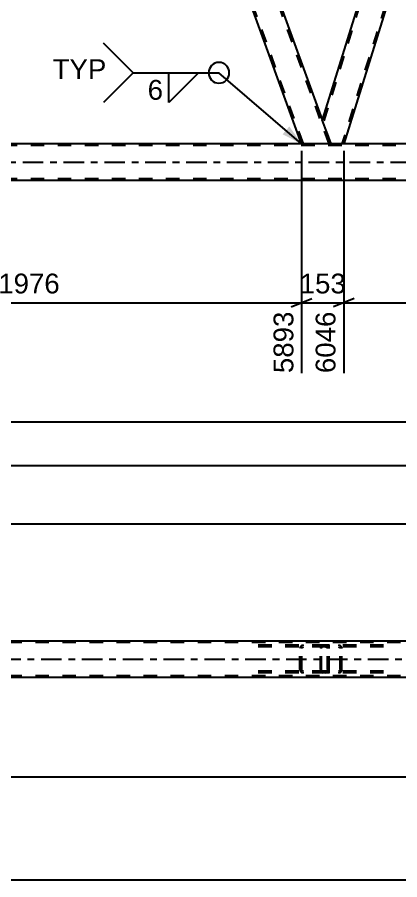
# Model space of a CAD drawing. Header units: millimetres. Extents: x 0 to 841, y 0 to 594.
# Drawn here: x 288.7 to 344.1, y 206.5 to 331.4 of the extents above; entities that cross this region are included whole.
import ezdxf

# ---------------------------------------------------------------- set-up
doc = ezdxf.new("R2010")
doc.units = ezdxf.units.MM
doc.linetypes.add('DXK_LINE_DOT2', pattern=[3.9198, 1.9599, -1.9599])
doc.linetypes.add('DXK_LINE_DOT3', pattern=[5.9187, 2.979, -0.9799, 0.9799, -0.9799])
doc.styles.add('Arial', font='ARIAL.TTF', dxfattribs={"height": 0.2})

# ---------------------------------------------------------------- blocks, each defined once
blk = doc.blocks.new('Part-318892572-5115 - 4655')
at = {"color": 2, "linetype": 'Continuous'}
for p, q in [((369.58, 434.28), (332.88, 316.53)), ((370.9, 434.28), (369.58, 434.28)), ((370.9, 434.28), (372.44, 430.03)), ((372.44, 430.03), (335.98, 313.06)), ((334.14, 313.06), (332.88, 316.53))]:
    blk.add_line(p, q, dxfattribs=at)
at = {"color": 7, "linetype": 'DXK_LINE_DOT2'}
for p, q in [((369.83, 434.28), (333.01, 316.16)), ((372.31, 430.4), (335.73, 313.06)), ((335.98, 313.06), (334.14, 313.06))]:
    blk.add_line(p, q, dxfattribs=at)
blk = doc.blocks.new('Part-318892572-4796 - 4655')
at = {"color": 2, "linetype": 'Continuous'}
for p, q in [((290.02, 434.28), (285.76, 434.28)), ((290.02, 434.28), (332.88, 316.53)), ((329.88, 313.06), (287.31, 430.03))]:
    blk.add_line(p, q, dxfattribs=at)
at = {"color": 7, "linetype": 'DXK_LINE_DOT2'}
for p, q in [((285.76, 434.28), (287.31, 430.03)), ((330.14, 313.06), (286.02, 434.28)), ((286.02, 434.28), (286.04, 434.28)), ((333.88, 313.06), (289.76, 434.28)), ((334.14, 313.06), (332.88, 316.53)), ((334.14, 313.06), (329.88, 313.06))]:
    blk.add_line(p, q, dxfattribs=at)
blk = doc.blocks.new('Part-318892572-5034 - 4655')
at = {"color": 7, "linetype": 'DXK_LINE_DOT2'}
for p, q in [((778.64, 312.82), (94.15, 312.82)), ((778.64, 308.02), (94.15, 308.02))]:
    blk.add_line(p, q, dxfattribs=at)
at = {"color": 2, "linetype": 'Continuous'}
for p, q in [((495.69, 313.06), (255.68, 313.06)), ((495.69, 307.78), (255.68, 307.78))]:
    blk.add_line(p, q, dxfattribs=at)
at = {"color": 7, "linetype": 'DXK_LINE_DOT3'}
blk.add_line((94.15, 310.42), (778.64, 310.42), dxfattribs=at)
blk = doc.blocks.new('Part-318892572-4152 - 4091')
at = {"color": 2, "linetype": 'Continuous'}
for p, q in [((108.64, 241.09), (767.56, 241.09)), ((500.04, 235.81), (250.83, 235.81))]:
    blk.add_line(p, q, dxfattribs=at)
at = {"color": 7, "linetype": 'DXK_LINE_DOT2'}
for p, q in [((767.56, 240.85), (108.64, 240.85)), ((767.56, 236.05), (108.64, 236.05))]:
    blk.add_line(p, q, dxfattribs=at)
at = {"color": 7, "linetype": 'DXK_LINE_DOT3'}
blk.add_line((108.64, 238.45), (767.56, 238.45), dxfattribs=at)
blk = doc.blocks.new('Part-318892572-4277 - 4091')
at = {"color": 7, "linetype": 'DXK_LINE_DOT2'}
for p, q in [((333.38, 240.45), (322.52, 240.45)), ((333.38, 240.21), (322.52, 240.21)), ((329.67, 240.16), (329.63, 239.97)), ((329.63, 236.93), (329.63, 239.97)), ((329.89, 239.97), (329.91, 240.06)), ((329.89, 236.93), (329.89, 239.97)), ((329.91, 240.06), (329.96, 240.14)), ((330.14, 240.45), (329.95, 240.42)), ((329.96, 240.14), (330.04, 240.19)), ((330.04, 240.19), (330.14, 240.21)), ((333.57, 240.42), (333.38, 240.45)), ((333.38, 240.21), (333.47, 240.19)), ((333.47, 240.19), (333.56, 240.14)), ((333.56, 240.14), (333.61, 240.06)), ((333.61, 240.06), (333.63, 239.97)), ((333.63, 236.93), (333.63, 239.97)), ((333.89, 239.97), (333.85, 240.16)), ((333.89, 236.93), (333.89, 239.97)), ((333.38, 236.69), (322.52, 236.69)), ((333.38, 236.45), (322.52, 236.45)), ((329.63, 236.93), (329.67, 236.75)), ((329.91, 236.84), (329.89, 236.93)), ((329.96, 236.76), (329.91, 236.84)), ((329.95, 236.49), (330.14, 236.45)), ((330.04, 236.71), (329.96, 236.76)), ((330.14, 236.69), (330.04, 236.71)), ((333.47, 236.71), (333.38, 236.69)), ((333.38, 236.45), (333.57, 236.49)), ((333.56, 236.76), (333.47, 236.71)), ((333.61, 236.84), (333.56, 236.76)), ((333.63, 236.93), (333.61, 236.84)), ((333.85, 236.75), (333.89, 236.93))]:
    blk.add_line(p, q, dxfattribs=at)
for centre, start, end in [((330.12, 239.95), 110.7583, 155.68), ((333.4, 239.95), 24.32, 69.2417), ((330.12, 236.95), 204.32, 249.2417), ((333.4, 236.95), 290.7583, 335.68)]:
    blk.add_arc(centre, 0.496, start, end, dxfattribs=at)
blk = doc.blocks.new('Part-318892572-4311 - 4091')
at = {"color": 7, "linetype": 'DXK_LINE_DOT2'}
for p, q in [((332.64, 240.16), (332.62, 239.97)), ((332.62, 236.93), (332.62, 239.97)), ((332.7, 240.31), (332.64, 240.16)), ((332.79, 240.42), (332.7, 240.31)), ((332.76, 239.97), (332.77, 240.06)), ((332.76, 236.93), (332.76, 239.97)), ((332.77, 240.06), (332.8, 240.14)), ((332.9, 240.45), (332.79, 240.42)), ((332.8, 240.14), (332.84, 240.19)), ((332.84, 240.19), (332.9, 240.21)), ((341.75, 240.45), (332.9, 240.45)), ((341.75, 240.21), (332.9, 240.21)), ((333.89, 240.21), (333.89, 240.45)), ((335.42, 240.42), (335.23, 240.45)), ((335.23, 240.21), (335.33, 240.19)), ((335.33, 240.19), (335.41, 240.14)), ((335.41, 240.14), (335.46, 240.06)), ((335.46, 240.06), (335.48, 239.97)), ((335.48, 236.93), (335.48, 239.97)), ((335.73, 239.97), (335.69, 240.16)), ((335.73, 236.93), (335.73, 239.97)), ((332.62, 236.93), (332.64, 236.75)), ((332.64, 236.75), (332.7, 236.59)), ((332.7, 236.59), (332.79, 236.49)), ((332.77, 236.84), (332.76, 236.93)), ((332.8, 236.76), (332.77, 236.84)), ((332.79, 236.49), (332.9, 236.45)), ((332.84, 236.71), (332.8, 236.76)), ((332.9, 236.69), (332.84, 236.71)), ((341.75, 236.69), (332.9, 236.69)), ((341.75, 236.45), (332.9, 236.45)), ((333.89, 236.45), (333.89, 236.69)), ((335.33, 236.71), (335.23, 236.69)), ((335.23, 236.45), (335.42, 236.49)), ((335.41, 236.76), (335.33, 236.71)), ((335.46, 236.84), (335.41, 236.76)), ((335.48, 236.93), (335.46, 236.84)), ((335.69, 236.75), (335.73, 236.93))]:
    blk.add_line(p, q, dxfattribs=at)
for centre, start, end in [((335.24, 239.96), 23.8494, 68.8059), ((335.24, 236.95), 291.1941, 336.1506)]:
    blk.add_arc(centre, 0.492, start, end, dxfattribs=at)
blk = doc.blocks.new('StraightDimension-318892572-5983 - 4655')
at = {"color": 7, "linetype": 'Continuous'}
for p, q in [((329.88, 312.06), (329.88, 279.87)), ((335.98, 312.06), (335.98, 279.87)), ((328.38, 289.46), (331.38, 290.66)), ((329.88, 290.06), (335.98, 290.06)), ((337.48, 290.66), (334.48, 289.46))]:
    blk.add_line(p, q, dxfattribs=at)
at = {"color": 0}
blk.add_wipeout([(336.87, 290.81), (336.87, 295.01), (329, 295.01), (329, 290.81)], dxfattribs=at)
at = {"color": 0, "linetype": 'Continuous'}
blk.add_wipeout([(335.38, 289.36), (331.18, 289.36), (331.18, 279.27), (335.38, 279.27)], dxfattribs=at)
at = {"color": 3, "style": 'Arial'}
blk.add_text('153', height=2.865, dxfattribs=at).set_placement((329.6, 291.41))
at = {"color": 3, "linetype": 'Continuous', "style": 'Arial'}
blk.add_text('6046', height=2.865, rotation=90.0002, dxfattribs=at).set_placement((334.78, 279.87))
blk = doc.blocks.new('StraightDimension-318892572-5692 - 4655')
at = {"color": 7, "linetype": 'Continuous'}
blk.add_line((49.87, 272.81), (787.9, 272.81), dxfattribs=at)
blk = doc.blocks.new('StraightDimension-318892572-5963 - 4655')
at = {"color": 7, "linetype": 'Continuous'}
for p, q in [((335.98, 312.06), (335.98, 279.87)), ((415.02, 312.06), (415.02, 279.87)), ((337.48, 290.66), (334.48, 289.46)), ((335.98, 290.06), (415.02, 290.06)), ((413.52, 289.46), (416.52, 290.66))]:
    blk.add_line(p, q, dxfattribs=at)
at = {"color": 0}
blk.add_wipeout([(380.55, 290.81), (380.55, 295.01), (370.45, 295.01), (370.45, 290.81)], dxfattribs=at)
at = {"color": 3, "style": 'Arial'}
blk.add_text('1976', height=2.865, dxfattribs=at).set_placement((371.05, 291.41))
at = {"color": 0, "linetype": 'Continuous'}
blk.add_wipeout([(414.42, 289.36), (410.22, 289.36), (410.22, 279.27), (414.42, 279.27)], dxfattribs=at)
at = {"color": 3, "linetype": 'Continuous', "style": 'Arial'}
blk.add_text('8022', height=2.865, rotation=90.0002, dxfattribs=at).set_placement((413.82, 279.87))
blk = doc.blocks.new('StraightDimension-318892572-6003 - 4655')
at = {"color": 7, "linetype": 'Continuous'}
for p, q in [((250.85, 312.06), (250.85, 279.87)), ((329.88, 312.06), (329.88, 279.87)), ((252.35, 290.66), (249.35, 289.46)), ((250.85, 290.06), (329.88, 290.06)), ((328.38, 289.46), (331.38, 290.66))]:
    blk.add_line(p, q, dxfattribs=at)
at = {"color": 0}
blk.add_wipeout([(295.41, 290.81), (295.41, 295.01), (285.32, 295.01), (285.32, 290.81)], dxfattribs=at)
at = {"color": 3, "style": 'Arial'}
blk.add_text('1976', height=2.865, dxfattribs=at).set_placement((285.92, 291.41))
at = {"color": 0, "linetype": 'Continuous'}
blk.add_wipeout([(329.28, 289.36), (325.08, 289.36), (325.08, 279.27), (329.28, 279.27)], dxfattribs=at)
at = {"color": 3, "linetype": 'Continuous', "style": 'Arial'}
blk.add_text('5893', height=2.865, rotation=90.0002, dxfattribs=at).set_placement((328.68, 279.87))
blk = doc.blocks.new('StraightDimension-318892572-4525 - 4091')
at = {"color": 7, "linetype": 'Continuous'}
blk.add_line((99.38, 206.5), (776.82, 206.5), dxfattribs=at)
blk = doc.blocks.new('StraightDimension-318892572-4381 - 4091')
at = {"color": 7, "linetype": 'Continuous'}
blk.add_line((245.63, 221.38), (500.84, 221.38), dxfattribs=at)
blk = doc.blocks.new('StraightDimension-318892572-4437 - 4091')
at = {"color": 7, "linetype": 'Continuous'}
blk.add_line((245.63, 258.02), (500.84, 258.02), dxfattribs=at)
blk = doc.blocks.new('StraightDimension-318892572-4504 - 4091')
at = {"color": 7, "linetype": 'Continuous'}
blk.add_line((100.02, 266.47), (776.18, 266.47), dxfattribs=at)
blk = doc.blocks.new('WeldMark-318892572-6380 - 4655')
at = {"linetype": 'Continuous'}
blk.add_hatch(color=30, dxfattribs=at).paths.add_polyline_path([(328.1, 315.59), (329.88, 313.06), (327.12, 314.45)])
at = {"color": 3, "linetype": 'Continuous'}
for p, q in [((305.47, 323.36), (301.19, 327.64)), ((305.47, 323.36), (301.19, 319.07)), ((310.65, 323.36), (314.94, 323.36)), ((314.94, 323.36), (310.65, 319.07)), ((310.65, 319.07), (310.65, 323.36))]:
    blk.add_line(p, q, dxfattribs=at)
at = {"color": 30, "linetype": 'Continuous'}
for p in [(305.47, 323.36), (329.88, 313.06)]:
    blk.add_line(p, (317.9, 323.36), dxfattribs=at)
at = {"color": 3, "linetype": 'Continuous'}
for start, end in [(90, 270), (270, 90)]:
    blk.add_arc((317.9, 323.36), 1.5, start, end, dxfattribs=at)
at = {"color": 0}
blk.add_wipeout([(310, 319.26), (310, 322.66), (307.37, 322.66), (307.37, 319.26)], dxfattribs=at)
at = {"color": 3, "style": 'Arial'}
blk.add_text('6', height=2.87, dxfattribs=at).set_placement((307.57, 319.46))
at = {"color": 0, "linetype": 'Continuous'}
blk.add_wipeout([(301.57, 322.46), (301.57, 325.46), (293.8, 325.46), (293.8, 322.46)], dxfattribs=at)
blk.add_wipeout([(301.57, 322.46), (301.57, 325.46), (293.8, 325.46), (293.8, 322.46)], dxfattribs=at)
at = {"color": 3, "linetype": 'Continuous', "style": 'Arial'}
blk.add_text('TYP', height=2.865, dxfattribs=at).set_placement((293.8, 322.46))

msp = doc.modelspace()

# ---------------------------------------------------------------- block references
for name in ['Part-318892572-4796 - 4655', 'Part-318892572-5115 - 4655', 'Part-318892572-5034 - 4655', 'StraightDimension-318892572-4437 - 4091', 'Part-318892572-4152 - 4091', 'Part-318892572-4277 - 4091', 'Part-318892572-4311 - 4091', 'StraightDimension-318892572-4525 - 4091']:
    msp.add_blockref(name, (0, 0))

# ---------------------------------------------------------------- next in the draw order: block references
for name in ['StraightDimension-318892572-5983 - 4655', 'StraightDimension-318892572-4381 - 4091']:
    msp.add_blockref(name, (0, 0))

# ---------------------------------------------------------------- next in the draw order: block references
msp.add_blockref('StraightDimension-318892572-5692 - 4655', (0, 0))

# ---------------------------------------------------------------- next in the draw order: block references
for name in ['WeldMark-318892572-6380 - 4655', 'StraightDimension-318892572-6003 - 4655', 'StraightDimension-318892572-5963 - 4655', 'StraightDimension-318892572-4504 - 4091']:
    msp.add_blockref(name, (0, 0))

doc.saveas('drawing.dxf')
